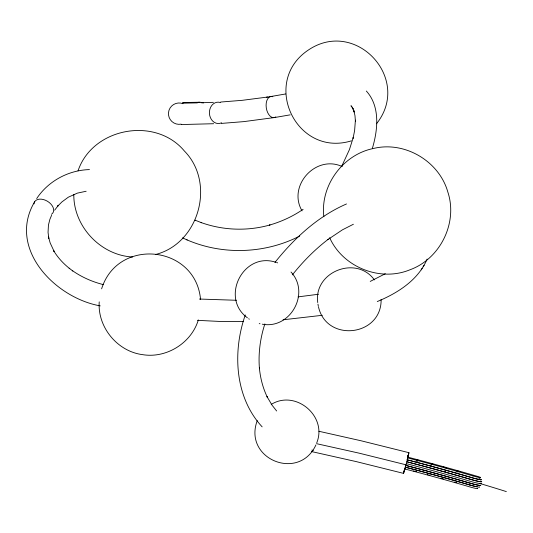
<?xml version="1.0" encoding="UTF-8"?>
<svg xmlns="http://www.w3.org/2000/svg" width="533" height="533" viewBox="0 0 533 533"><rect width="100%" height="100%" fill="white"/><g stroke="black" fill="none" stroke-linecap="round" stroke-linejoin="round"><path stroke-width="0.8" d="M408.551 454.216L408.012 456.928M99.218 301.878C97.439 327.169 117.373 351.447 142.518 354.638C166.336 358.636 191.414 343.059 198.336 319.913M381.122 299.433C381.781 336.21 326.862 342.832 318.547 307.155M311.552 451.571L356.251 461.605L403.588 473.391L404.154 470.606M318.934 431.277L361.114 440.784L408.964 452.697L407.239 460.059M404.147 470.872L403.967 471.792L404.787 469.32M404.28 470.299L404.507 469.32M407.972 457.087L407.492 459.06M407.445 459.253L407.292 459.852M407.305 459.939L405.806 465.729M404.36 470.586L404.587 469.293M407.725 457.714L407.805 456.994M407.998 456.681L408.485 454.389M405.56 466.642L405.74 465.835M405.553 466.548L403.588 473.391M372.427 148.187C377.904 129.699 380.329 106.453 366.344 91.036M405.233 467.701L404.827 469.167M407.492 457.754L407.678 457.081M407.945 455.988L408.345 454.582M408.012 455.915L408.158 455.435M408.511 454.016L408.978 452.737M245.28 314.95C232.475 351.7 234.627 397.158 262.156 426.86M264.861 323.904C260.204 338.328 258.159 353.659 259.458 368.783L259.364 367.783C260.324 378.137 262.956 388.364 267.566 397.698L266.966 396.559L272.057 405.18L276.64 410.983M101.616 288.833C117.82 236.845 195.644 245.173 200.548 299.393M316.782 442.756C327.555 416.206 295.568 389.263 271.224 404.42M257.246 420.624C242.881 459.066 299.053 481.825 315.916 444.928M78.045 170.807C92.542 127.68 155.343 116.141 184.378 151.006C215.785 182.912 199.202 243.288 155.749 254.454M427.14 259.058C418.245 280.105 397.618 293.13 377.284 301.538M51.588 215.312L49.889 219.316L48.456 224.986L48.05 232.361L48.829 238.358L48.51 236.985L50.175 242.961L54.193 251.556L53.567 250.537C57.717 257.572 63.367 263.635 69.763 268.679L69.13 268.212L72.814 270.957L72.235 270.524C81.662 277.16 92.382 281.89 103.562 284.662M341.8 166.123L349.415 149.64L353.319 137.314L353.053 138.32L354.612 130.645L355.398 120.158L355.451 121.644L354.971 115.641L353.752 110.358L354.258 112.037L352.313 107.499L353.266 109.105L351.067 105.934M34.658 201.767C6.909 248.471 55.252 297.96 100.251 305.882M421.21 269.845L422.143 268.385M423.149 266.813L424.095 265.334M36.697 198.569C48.23 181.053 68.557 170.127 89.451 169.594M54.652 210.169L58.41 205.278L57.471 206.404L61.861 201.967L68.324 197.197L77.405 193.119L86.153 191.254M376.465 123.796C412.269 79.097 355.931 17.969 308.447 49.969C260.331 81.922 296.215 157.761 351.427 140.839M274.948 262.423C294.249 238.244 317.848 216.385 346.51 203.952M292.37 274.875C302.911 261.603 314.923 249.444 328.415 239.15L327.668 239.703L342.459 229.816L353.406 224.24M303.117 209.329C292.857 216.365 281.424 221.661 269.471 225.099L270.018 224.939C247.525 231.322 223.087 230.469 201.088 222.541L201.594 222.734L195.038 220.162L195.531 220.356M385.306 273.729L370.228 281.417M299.686 236.072C263.662 254.574 219.156 255.434 182.599 237.871M443.703 479.007L442.956 478.9M285.728 93.948L270.504 96.573M290.192 114.848L274.468 117.56M266.407 97.226L271.41 96.46M273.562 117.673L243.714 121.631L221.422 123.409M267.566 97.046L242.355 100.311L220.649 102.043M318.501 294.256L298.034 296.881M322.305 315.303L283.03 319.793M182.566 102.529L199.542 102.249M213.4 102.336L201.008 102.769M213.64 123.716L181.253 124.555M197.423 102.876L182.506 103.189M236.472 300.279L199.375 299.04M243.481 321.586L219.736 321.439L197.55 320.346M132.637 256.999C100.724 255.394 73.441 226.418 73.807 194.445M262.296 324.191C290.438 329.527 310.539 292.99 291.011 272.03M445.315 471.632L444.455 471.445M316.529 443.669L359.115 453.157L406.046 464.816M311.858 450.085L313.351 450.398M456.208 482.618L456.801 482.618M429.325 475.17L429.984 475.17M415.374 471.445L416.546 471.652L416.146 471.445M259.238 323.584L259.997 323.764M431.437 465.909L430.471 465.649M458.18 473.331L457.067 473.031M441.71 478.361L442.203 478.481M417.119 461.845L417.612 461.971M417.619 462.211L416.526 461.911M455.455 482.445L454.283 482.105M442.044 478.681L440.938 478.354M428.219 474.89L427.439 474.65M276.181 262.383C243.488 251.116 219.783 297.714 247.419 317.815M414.401 471.185L413.528 470.899M276.92 262.616L277.66 262.869M186.743 239.77L187.236 239.963M342.199 166.556C315.849 154.323 287.28 185.83 302.038 210.868M248.671 318.741L249.311 319.187M351.034 105.794L351.927 106.7M374.399 279.898C356.317 254.867 313.464 271.797 317.748 302.551M329.647 237.685C342.786 267.1 380.076 282.164 409.93 269.791C440.211 258.845 458.027 222.787 447.853 192.087C439.165 161.086 404.514 140.665 373.153 148.547C342.679 154.757 320.093 185.804 323.851 216.751M318.368 306.395L317.941 304.096M405.813 465.462A163.698 11.546 14.7 0 1 470.219 483.244M480.533 485.25A7.748 0.546 14.7 0 1 478.188 485.217A7.748 0.546 14.7 0 1 470.273 483.244M481.019 483.411A7.748 0.546 14.7 0 1 480.639 483.691A7.748 0.546 14.7 0 1 470.699 481.406A163.698 11.546 14.7 0 0 406.299 463.623M406.779 461.785A163.698 11.546 14.7 0 1 471.185 479.567A7.748 0.546 14.7 0 0 479.973 481.692A7.748 0.546 14.7 0 0 480.553 481.172M407.498 457.88A165.856 11.699 14.7 0 1 472.991 475.962M473.038 475.969A5.59 0.393 14.7 0 0 480.173 477.615A5.59 0.393 14.7 0 0 477.408 476.355A177.163 12.499 14.7 0 0 407.498 457.061M478.96 478.841A5.59 0.393 14.7 0 1 479.693 479.453M479.64 479.447A5.59 0.393 14.7 0 1 472.511 477.801A165.856 11.699 14.7 0 0 407.019 459.719M404.614 468.913A165.856 11.699 14.7 0 1 470.106 486.995A5.59 0.393 14.7 0 0 477.235 488.641M477.381 488.361A5.59 0.393 14.7 0 1 477.288 488.648M477.235 486.742A5.59 0.393 14.7 0 1 470.586 485.157A165.856 11.699 14.7 0 0 405.093 467.075M405.973 467.408A164.457 11.599 14.7 0 1 470.039 485.11M479.34 486.922A6.989 0.493 14.7 0 1 477.228 486.889A6.989 0.493 14.7 0 1 470.086 485.11M480.053 485.296A6.989 0.493 14.7 0 1 470.566 483.271A164.457 11.599 14.7 0 0 406.452 465.569M407.898 460.052A164.457 11.599 14.7 0 1 471.965 477.755A6.989 0.493 14.7 0 0 480.879 479.813M479.56 478.894A6.989 0.493 14.7 0 1 480.926 479.813M480.566 481.299A6.989 0.493 14.7 0 1 478.934 481.426A6.989 0.493 14.7 0 1 471.532 479.593M407.419 461.891A164.457 11.599 14.7 0 1 471.478 479.593M479.847 483.478A171.506 12.099 14.7 0 1 506.35 491.599M196.71 102.656A10.693 10.294 -90 0 1 203.326 103.002M181.127 124.162A10.693 10.687 0 0 1 168.501 112.643A10.693 10.687 0 0 1 183.072 103.715M221.588 122.79A10.693 8.808 87.8 0 1 209.429 113.376A10.693 8.808 87.8 0 1 220.522 102.576M275.801 116.934A10.693 6.249 81.2 0 1 266.293 107.906A10.693 6.249 81.2 0 1 272.809 96.713M33.999 203.859A10.693 7.002 30.9 0 1 47.424 201.247A10.693 7.002 30.9 0 1 51.481 214.306M416.273 459.759L419.444 460.605L416.273 459.759M429.931 463.417L433.102 464.27L429.931 463.417M443.429 467.115L446.601 467.967L443.429 467.115M456.674 470.839L459.852 471.685L456.708 470.832"/></g></svg>
